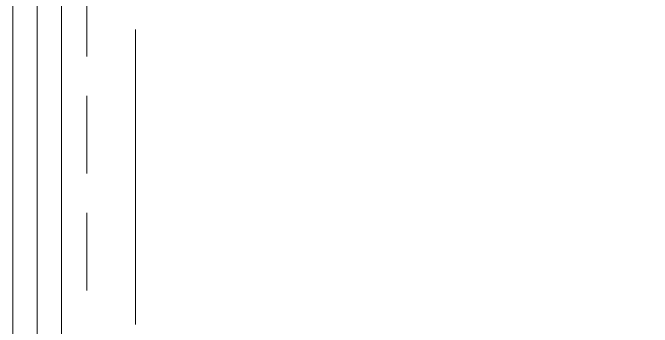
# Model space of a CAD drawing. Header units: metres. Extents: x 14 to 155, y 0 to 125.
# Drawn here: x 52.044 to 53.344, y 101.625 to 102.266 of the extents above; entities that cross this region are included whole.
import ezdxf

# ---------------------------------------------------------------- set-up
doc = ezdxf.new("R2010")
doc.units = ezdxf.units.M
doc.layers.add('PDF_Geometry', color=7, linetype='Continuous', true_color=0xc0c0c0)

msp = doc.modelspace()

# ---------------------------------------------------------------- linework, layer by layer
at = {"layer": 'PDF_Geometry', "color": 0, "lineweight": 5}
msp.add_lwpolyline([(54.7996, 103.2379), (52.0438, 103.2378), (52.044, 96.9869), (58.1734, 96.9871), (58.1733, 98.9875)], dxfattribs=at)
at = {"layer": 'PDF_Geometry', "color": 0, "lineweight": 0}
msp.add_lwpolyline([(52.1432, 97.1373), (52.0936, 97.1373), (52.0934, 103.0874), (52.143, 103.0874)], close=True, dxfattribs=at)
for points in [[(52.1942, 102.3353), (52.1942, 102.1768)], [(52.2934, 102.2312), (52.2934, 101.6311)], [(52.1942, 102.0968), (52.1942, 101.9383)], [(52.1942, 101.8583), (52.1942, 101.6999)]]:
    msp.add_lwpolyline(points, dxfattribs=at)

doc.saveas('drawing.dxf')
